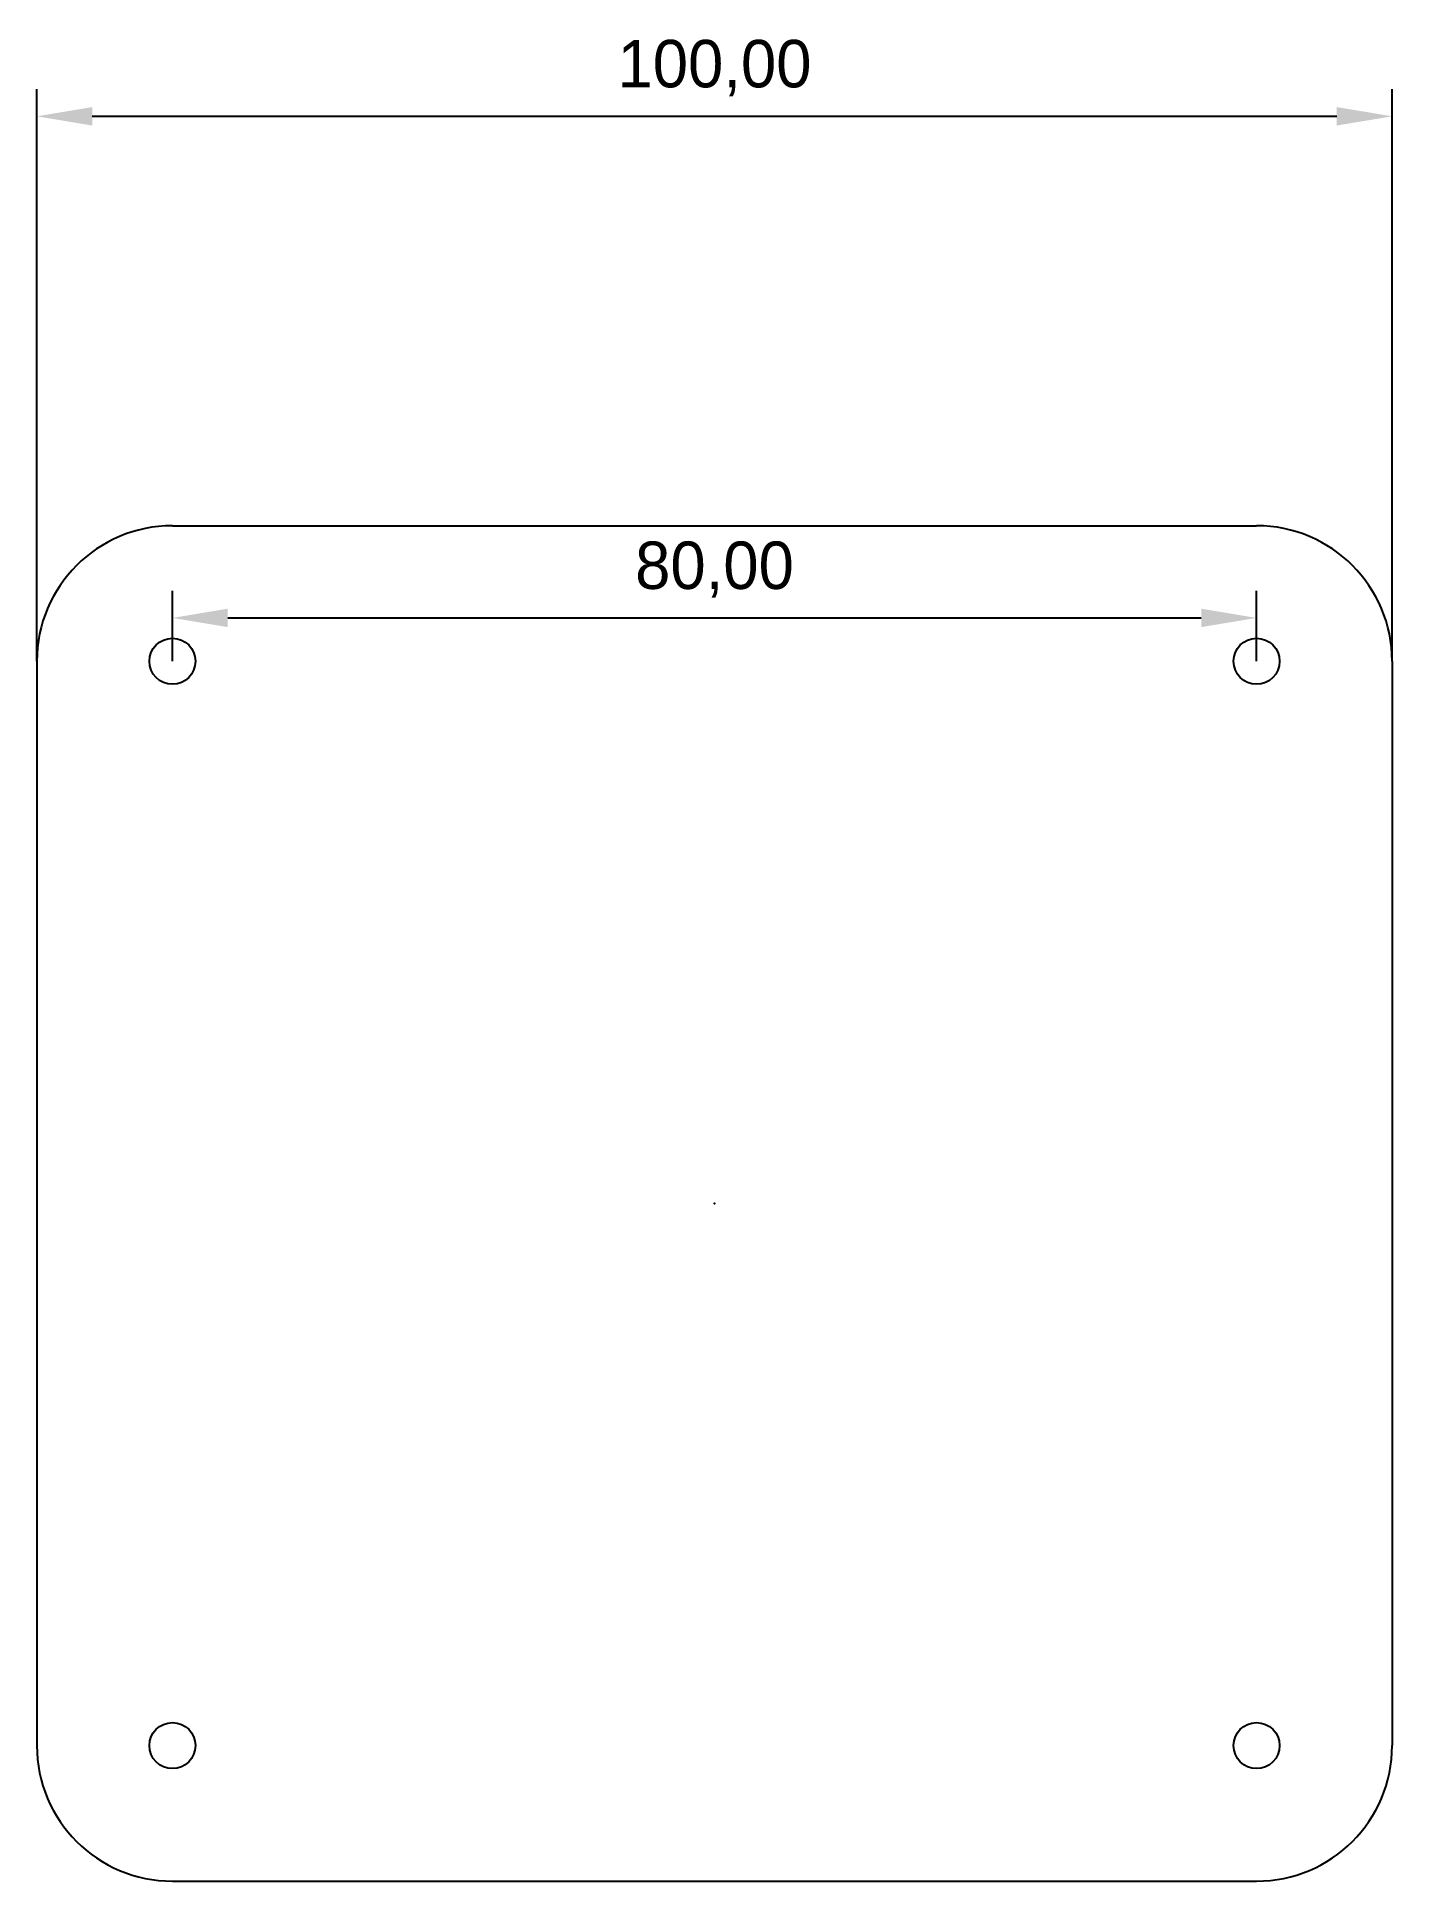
# Model space of a CAD drawing. Header units: millimetres. Extents: x -50 to 50, y -50 to 86.
import ezdxf

# ---------------------------------------------------------------- set-up
doc = ezdxf.new("R2010")
doc.units = ezdxf.units.MM
doc.header["$PDSIZE"] = -1
doc.dimstyles.new('ISO-25', dxfattribs={"dimtxt": 2.5, "dimasz": 2.5, "dimexe": 1.25, "dimexo": 0.625, "dimtad": 1, "dimtxsty": 'Standard', "dimcen": 2.5, "dimadec": 0, "dimazin": 0, "dimtfac": 1, "dimtmove": 0, "dimatfit": 3, "dimfxl": 1, "dimarcsym": 0})

# ---------------------------------------------------------------- blocks, each defined once
blk = doc.blocks.new('*D2')
at = {"color": 0, "lineweight": -2, "transparency": 16777216}
for p, q in [((-40, 40), (-40, 45.2)), ((40, 40), (40, 45.2)), ((-35.92, 43.2), (35.92, 43.2))]:
    blk.add_line(p, q, dxfattribs=at)
at = {"color": 0, "transparency": 16777216}
for points in [[(-35.92, 43.88), (-35.92, 42.52), (-40, 43.2)], [(35.92, 43.88), (35.92, 42.52), (40, 43.2)]]:
    blk.add_solid(points, dxfattribs=at)
at = {"layer": 'Defpoints', "color": 0, "transparency": 16777216}
for p in [(40, 43.2), (-40, 40), (40, 40)]:
    blk.add_point(p, dxfattribs=at)
at = {"color": 0, "transparency": 16777216, "insert": (0, 46.76), "char_height": 3.5, "attachment_point": 5}
blk.add_mtext('80,00', dxfattribs=at)
blk = doc.blocks.new('*D3')
at = {"color": 0, "lineweight": -2, "transparency": 16777216}
for p, q in [((-50, 40), (-50, 82.21)), ((50, 40), (50, 82.21)), ((-45.92, 80.21), (45.92, 80.21))]:
    blk.add_line(p, q, dxfattribs=at)
at = {"color": 0, "transparency": 16777216}
for points in [[(-45.92, 80.89), (-45.92, 79.53), (-50, 80.21)], [(45.92, 80.89), (45.92, 79.53), (50, 80.21)]]:
    blk.add_solid(points, dxfattribs=at)
at = {"layer": 'Defpoints', "color": 0, "transparency": 16777216}
for p in [(50, 80.21), (-50, 40), (50, 40)]:
    blk.add_point(p, dxfattribs=at)
at = {"color": 0, "transparency": 16777216, "insert": (0, 83.77), "char_height": 3.5, "attachment_point": 5}
blk.add_mtext('100,00', dxfattribs=at)

msp = doc.modelspace()

# ---------------------------------------------------------------- linework, layer by layer
at = {"color": 7, "linetype": 'Continuous'}
for p, q in [((-40, 50), (40, 50)), ((-50, 40), (-50, -40)), ((50, 40), (50, -40)), ((-40, -50), (40, -50))]:
    msp.add_line(p, q, dxfattribs=at)
for centre in [(-40, 40), (40, 40), (-40, -40), (40, -40)]:
    msp.add_circle(centre, 1.7)
for centre, start, end in [((-40, 40), 90, 180), ((40, 40), 0, 90), ((-40, -40), 180, 270), ((40, -40), 270, 0)]:
    msp.add_arc(centre, 10, start, end, dxfattribs=at)
msp.add_point((0, 0), dxfattribs=at)
msp.add_point((0, 0), dxfattribs=at)
msp.add_point((0, 0), dxfattribs=at)

# ---------------------------------------------------------------- dimensions: what is measured, and where the dimension line sits
for base, p1, p2, picture, middle in [((50, 80.207), (-50, 40), (50, 40), '*D3', (0, 83.773)), ((40, 43.196), (-40, 40), (40, 40), '*D2', (0, 46.761))]:
    dim = msp.add_linear_dim(base=base, p1=p1, p2=p2, dimstyle='ISO-25', override={"dimtxt": 3.5, "dimasz": 4.08, "dimexe": 2, "dimexo": 0, "dimgap": 1.524, "dimtih": 1, "dimtoh": 1, "dimzin": 0, "dimadec": 2, "dimtzin": 0})
    dim.commit()
    dim.dimension.update_dxf_attribs({"geometry": picture, "text_midpoint": middle})

doc.saveas('drawing.dxf')
